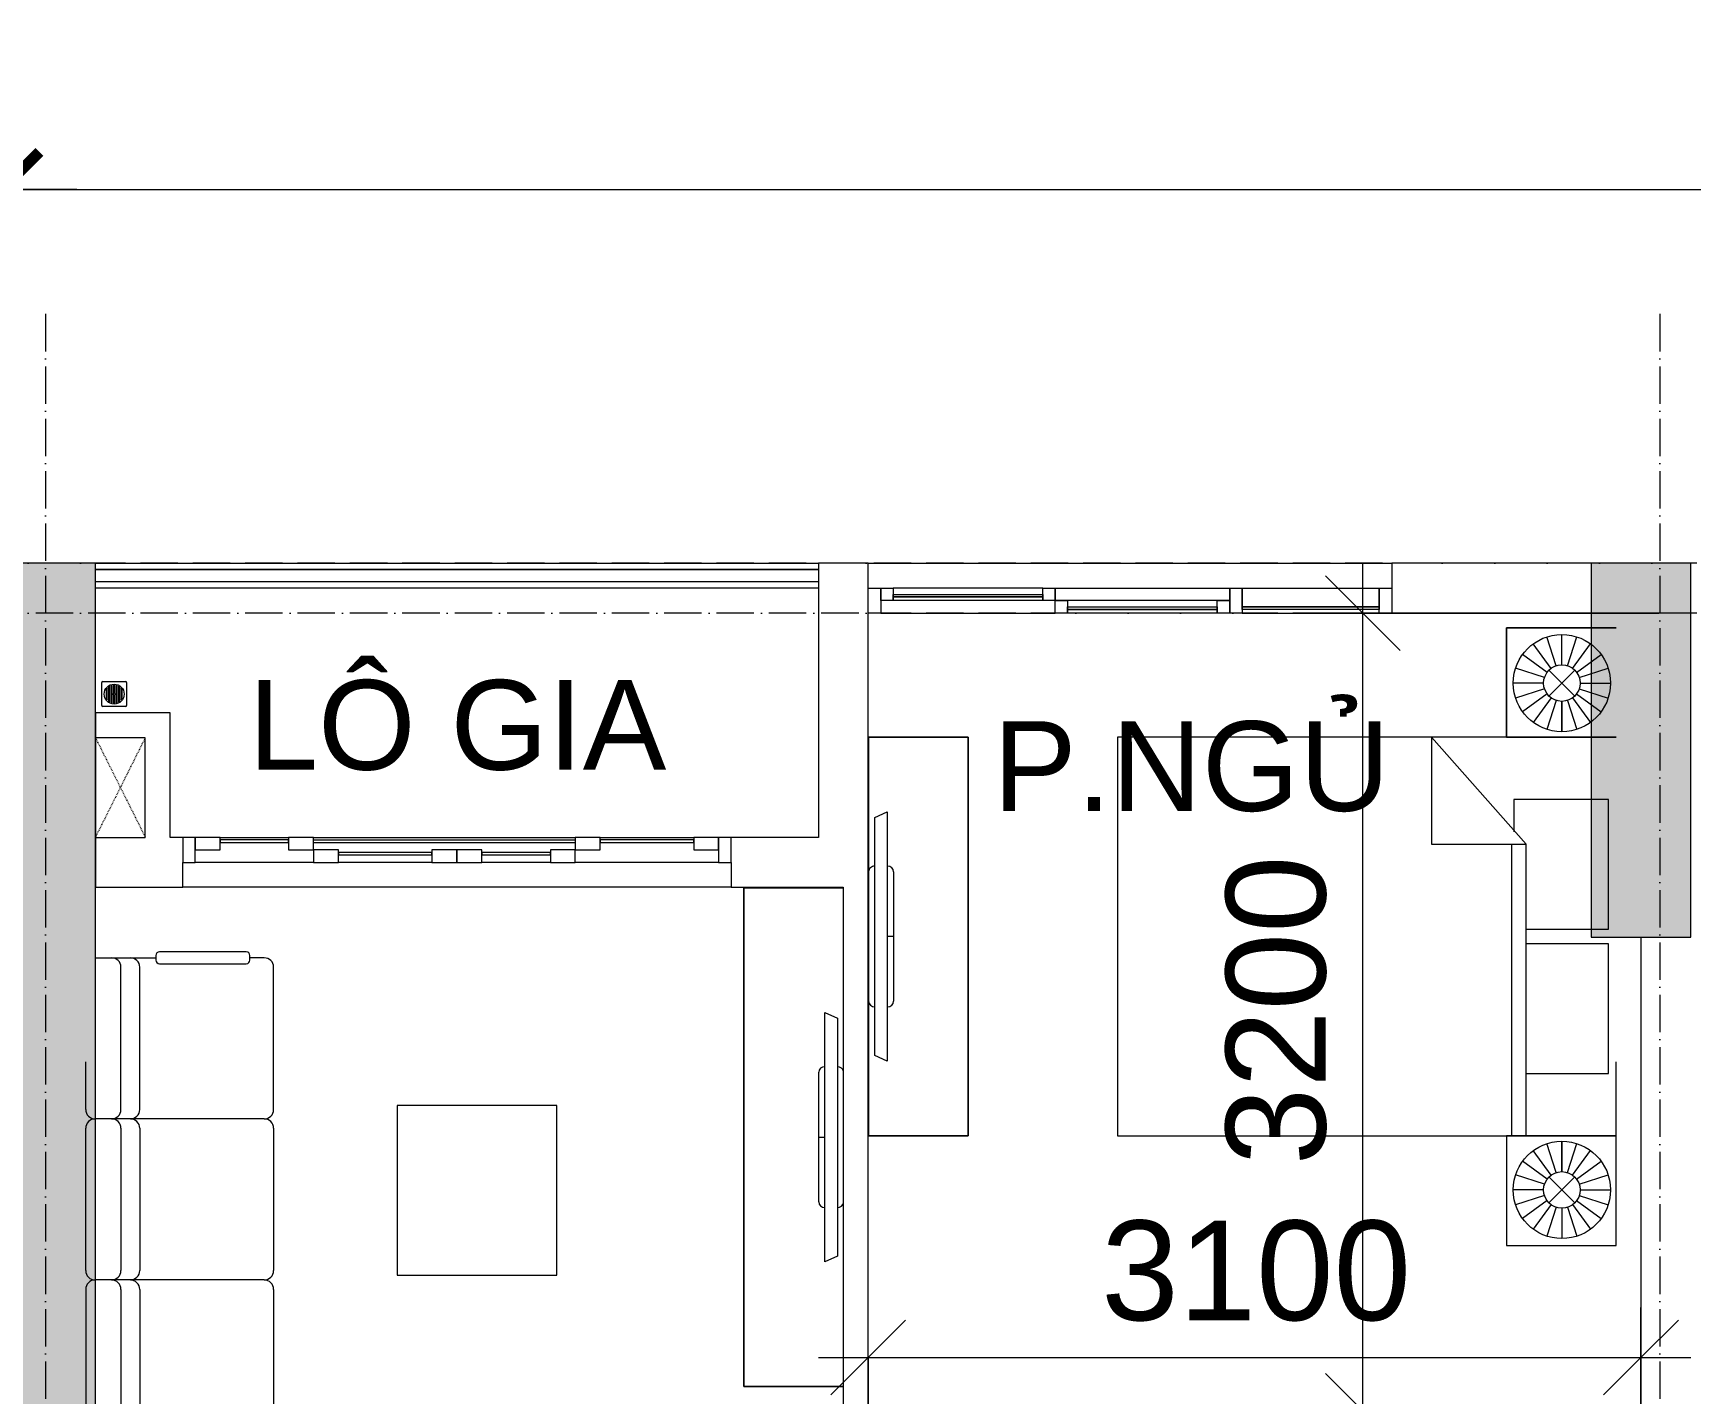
# Model space of a CAD drawing. Header units: millimetres. Extents: x -20215 to 101892, y -17414 to 45470.
# Drawn here: x 1451 to 8101, y 39268 to 44727 of the extents above; entities that cross this region are included whole.
import ezdxf

# ---------------------------------------------------------------- set-up
doc = ezdxf.new("R2010")
doc.units = ezdxf.units.MM
doc.linetypes.add('Dash', pattern=[6.35, 3.175, -3.175])
doc.linetypes.add('Grid Line', pattern=[4.2, 3, -0.6, 0, -0.6])
for name, color, linetype, lineweight in [('A-DETL-GENF', 31, 'Continuous', 5), ('A-DETL-GENF-HDLN', 161, 'Dash', 5), ('CHU', 181, 'Continuous', 5), ('CUA', 31, 'Continuous', 9), ('DIM', 1, 'Continuous', 5), ('DIM-200', 1, 'Continuous', 5), ('NET THAY 1', 41, 'Continuous', 5), ('NET-CAT', 3, 'Continuous', 15), ('NET-THAY', 2, 'Continuous', 9), ('THIET BI', 44, 'Continuous', 5), ('THIET-BI', 44, 'Continuous', 5), ('TRUC', 225, 'Continuous', 5), ('X-COT HAM$0$LC.HA', 8, 'Continuous', 9)]:
    doc.layers.add(name, color=color, linetype=linetype, lineweight=lineweight)
doc.styles.add('Arial_1', font='arial_0.ttf', dxfattribs={"height": 400})
doc.styles.add('Arial_6', font='arial_0.ttf', dxfattribs={"height": 360})
doc.styles.add('TA1', font='arial_0.ttf')
doc.dimstyles.new('D_200_KTx2', dxfattribs={"dimtxt": 400, "dimasz": 300, "dimexe": 300, "dimexo": 300, "dimgap": 160, "dimtad": 1, "dimdec": 0, "dimzin": 9, "dimtxsty": 'TA1', "dimblk": 'ARCHTICK', "dimcen": 1, "dimdle": 300, "dimclrd": 256, "dimclre": 256, "dimclrt": 7, "dimadec": 0, "dimazin": 0, "dimtfac": 1, "dimtdec": 0, "dimtix": 1, "dimtmove": 1, "dimatfit": 3, "dimldrblk": 'ARCHTICK', "dimfxl": 0, "dimtolj": 1, "dimtzin": 0, "dimlwd": -1, "dimlwe": -1, "dimarcsym": 0})
doc.dimstyles.new('Diagonal_-_2mm_Arial', dxfattribs={"dimscale": 304.8, "dimtxt": 408.10376, "dimasz": 0.984252, "dimexe": 0.656168, "dimexo": 4.593176, "dimgap": 0.098425, "dimtad": 1, "dimdec": 0, "dimzin": 0, "dimdsep": 46, "dimtxsty": 'Arial_1', "dimblk1": 'OBLIQUE', "dimblk2": 'OBLIQUE', "dimsah": 1, "dimcen": 0.09, "dimdle": 0.656168, "dimazin": 0, "dimtfac": 1, "dimtdec": 4, "dimtix": 1, "dimtmove": 0, "dimatfit": 3, "dimfxl": 0, "dimtvp": 1, "dimtolj": 1, "dimtzin": 0, "dimlwd": 9, "dimlwe": 9, "dimarcsym": 0})

# ---------------------------------------------------------------- blocks, each defined once
blk = doc.blocks.new('ALC1807-ASCENT PLAZA-KET CAU_rvt-1-MẶT BẰNG TẦNG 4')
at = {"layer": 'X-COT HAM$0$LC.HA'}
h = blk.add_hatch(color=256, dxfattribs=at)
h.dxf.hatch_style = 1
h.paths.add_polyline_path([(1700.5, 42599.9), (1300.5, 42599.9), (1300.5, 32799.9), (1700.5, 32799.9)])
h = blk.add_hatch(color=256, dxfattribs=at)
h.dxf.hatch_style = 1
h.paths.add_polyline_path([(8100.5, 42599.9), (7700.5, 42599.9), (7700.5, 41099.9), (8100.5, 41099.9)])
at = {"ltscale": 1000}
blk.add_lwpolyline([(1700.5, 42599.9), (1300.5, 42599.9), (1300.5, 32799.9), (1700.5, 32799.9)], close=True, dxfattribs=at)
at = {"ltscale": 1000, "elevation": 0}
blk.add_lwpolyline([(8100.5, 42599.9), (7700.5, 42599.9), (7700.5, 41099.9), (8100.5, 41099.9)], close=True, dxfattribs=at)
blk = doc.blocks.new('X-PHEU - X-PHEU-1231512-MẶT BẰNG TẦNG 4')
at = {"layer": 'THIET-BI'}
for p, q in [((25, 29), (25, 121)), ((29, 125), (121, 125)), ((42.5, 90.5), (42.5, 59.5)), ((47.5, 51.8), (47.5, 98.2)), ((52.5, 103.1), (52.5, 46.9)), ((57.5, 43.5), (57.5, 106.5)), ((62.5, 108.8), (62.5, 41.2)), ((67.5, 39.8), (67.5, 110.2)), ((72.5, 110.9), (72.5, 78.1)), ((72.5, 71.9), (72.5, 39.1)), ((77.5, 78.1), (77.5, 110.9)), ((77.5, 39.1), (77.5, 71.9)), ((82.5, 110.2), (82.5, 39.8)), ((87.5, 41.2), (87.5, 108.8)), ((92.5, 106.5), (92.5, 43.5)), ((97.5, 46.9), (97.5, 103.1)), ((102.5, 98.2), (102.5, 51.8)), ((107.5, 59.5), (107.5, 90.5)), ((125, 121), (125, 29)), ((121, 25), (29, 25))]:
    blk.add_line(p, q, dxfattribs=at)
blk.add_circle((75, 75), 40, dxfattribs=at)
for centre, radius, start, end in [((29, 121), 4, 90, 180), ((75, 75), 36, 139.80824, 154.52563), ((75, 75), 36, 119.0853, 128.68219), ((75, 75), 36, 102.0247, 110.31751), ((75, 75), 4, 128.68219, 231.31781), ((75, 75), 36, 90, 93.98208), ((75, 75), 36, 86.01792, 90), ((75, 75), 4, 308.68219, 51.31781), ((75, 75), 36, 69.68249, 77.9753), ((75, 75), 36, 51.31781, 60.9147), ((75, 75), 36, 25.47437, 40.19176), ((121, 121), 4, 0, 90), ((29, 29), 4, 180, 270), ((75, 75), 36, 205.47437, 220.19176), ((75, 75), 36, 231.31781, 240.9147), ((75, 75), 36, 249.68249, 257.9753), ((75, 75), 36, 266.01792, 270), ((75, 75), 36, 270, 273.98208), ((75, 75), 36, 282.0247, 290.31751), ((75, 75), 36, 299.0853, 308.68219), ((75, 75), 36, 319.80824, 334.52563), ((121, 29), 4, 270, 360)]:
    blk.add_arc(centre, radius, start, end, dxfattribs=at)
blk = doc.blocks.new('X-SOFA1 - X-SOFA-V49-MẶT BẰNG TẦNG 4')
at = {"layer": 'THIET BI'}
for p, q in [((-753.8, 360.8), (-753.8, 931.5)), ((-716.2, 969.2), (-658.4, 969.2)), ((-658.4, 959.8), (-658.4, 978.7)), ((-644.3, 992.8), (-295.7, 992.8)), ((-295.7, 945.7), (-644.3, 945.7)), ((-281.5, 978.7), (-281.5, 959.8)), ((-281.5, 969.2), (-103.7, 969.2)), ((-216.7, 360.8), (-216.7, 931.5)), ((-141.3, 360.8), (-141.3, 931.5)), ((-103.7, 969.2), (-37.7, 969.2)), ((0, 360.8), (0, 931.5)), ((-1250, 303.6), (-1890, 303.6)), ((-1890, 303.6), (-1890, -376.4)), ((-1890, 303.6), (-1890, -376.4)), ((-1250, 303.6), (-1890, 303.6)), ((-1250, -376.4), (-1250, 303.6)), ((-1250, -376.4), (-1250, 303.6)), ((-753.8, -285.4), (-753.8, 285.4)), ((-716.2, 323.1), (-103.7, 323.1)), ((-216.7, -285.4), (-216.7, 285.4)), ((-141.3, -285.4), (-141.3, 285.4)), ((-103.7, 323.1), (-37.7, 323.1)), ((0, 285.4), (0, -285.4)), ((-716.2, -323.1), (-37.7, -323.1)), ((-1890, -376.4), (-1250, -376.4)), ((-1890, -376.4), (-1250, -376.4)), ((-753.8, -360.8), (-753.8, -931.5)), ((-216.7, -360.8), (-216.7, -931.5)), ((-141.3, -360.8), (-141.3, -931.5)), ((0, -360.8), (0, -552.3)), ((-716.2, -969.2), (-658.4, -969.2)), ((-658.4, -959.8), (-658.4, -978.7)), ((-295.7, -945.7), (-644.3, -945.7)), ((-644.3, -992.8), (-295.7, -992.8)), ((-281.5, -978.7), (-281.5, -959.8)), ((-103.7, -969.2), (-281.5, -969.2)), ((-39.1, -969.2), (-103.7, -969.2))]:
    blk.add_line(p, q, dxfattribs=at)
for centre, radius, start, end in [((-716.2, 931.5), 37.7, 90, 180), ((-644.3, 978.7), 14.1, 90, 180), ((-644.3, 959.8), 14.1, 180, 270), ((-295.7, 978.7), 14.1, 360, 90), ((-295.7, 959.8), 14.1, 270, 0), ((-179, 931.5), 37.7, 90, 180), ((-103.7, 931.5), 37.7, 90, 180), ((-37.7, 931.5), 37.7, 360, 90), ((-716.2, 360.8), 37.7, 180, 270), ((-179, 360.8), 37.7, 180, 270), ((-103.7, 360.8), 37.7, 180, 270), ((-37.7, 360.8), 37.7, 270, 0), ((-716.2, 285.4), 37.7, 90, 180), ((-179, 285.4), 37.7, 90, 180), ((-103.7, 285.4), 37.7, 90, 180), ((-37.7, 285.4), 37.7, 360, 90), ((-716.2, -285.4), 37.7, 180, 270), ((-716.2, -360.8), 37.7, 90, 180), ((-179, -285.4), 37.7, 180, 270), ((-179, -360.8), 37.7, 90, 180), ((-103.7, -285.4), 37.7, 180, 270), ((-103.7, -360.8), 37.7, 90, 180), ((-37.7, -285.4), 37.7, 270, 0), ((-37.7, -360.8), 37.7, 360, 90), ((-716.2, -931.5), 37.7, 180, 270), ((-644.3, -959.8), 14.1, 90, 180), ((-644.3, -978.7), 14.1, 180, 270), ((-295.7, -959.8), 14.1, 360, 90), ((-295.7, -978.7), 14.1, 270, 0), ((-179, -931.5), 37.7, 180, 270), ((-103.7, -931.5), 37.7, 180, 270)]:
    blk.add_arc(centre, radius, start, end, dxfattribs=at)
blk = doc.blocks.new('X-GIUONG1 - X-GIUONG-V50-MẶT BẰNG TẦNG 4')
at = {"layer": 'THIET BI'}
for p, q in [((-1239, 0), (-1239, -439)), ((-1239, -439), (-1239, 0)), ((-1059.6, -158.2), (-1131.2, -59.5)), ((-1039.2, -147.8), (-1076.9, -31.8)), ((-1016.6, -144.2), (-1016.6, -22.2)), ((-993.9, -147.8), (-956.3, -31.8)), ((-973.5, -158.2), (-901.9, -59.5)), ((-800, -439), (-800, 0)), ((-800, 0), (-800, -2000)), ((-800, 0), (-800, -439)), ((-800, 0), (-800, -2000)), ((-550, -30), (-550, -410)), ((-30, -30), (-550, -30)), ((-30, -360), (-30, -30)), ((30, -30), (30, -360)), ((550, -30), (30, -30)), ((800, 0), (502.5, 0)), ((800, 0), (502.5, 0)), ((550, -360), (550, -30)), ((1239, 0), (800, 0)), ((800, 0), (800, -439)), ((800, -2000), (800, 0)), ((1239, 0), (800, 0)), ((800, 0), (800, -439)), ((800, -2000), (800, 0)), ((973.5, -158.2), (901.9, -59.5)), ((993.9, -147.8), (956.3, -31.8)), ((1016.6, -144.2), (1016.6, -22.2)), ((1039.2, -147.8), (1076.9, -31.8)), ((1059.6, -158.2), (1131.2, -59.5)), ((1239, -439), (1239, 0)), ((1239, -439), (1239, 0)), ((-1075.8, -174.4), (-1174.4, -102.7)), ((-957.4, -174.4), (-858.7, -102.7)), ((957.4, -174.4), (858.7, -102.7)), ((1075.8, -174.4), (1174.4, -102.7)), ((-1086.1, -194.8), (-1202.1, -157.1)), ((-1068.3, -269.1), (-964.8, -165.6)), ((-1068.3, -165.6), (-964.8, -269.1)), ((-947, -194.8), (-831, -157.1)), ((947, -194.8), (831, -157.1)), ((1068.3, -269.1), (964.8, -165.6)), ((1068.3, -165.6), (964.8, -269.1)), ((1086.1, -194.8), (1202.1, -157.1)), ((-1089.7, -217.4), (-1211.7, -217.4)), ((-1086.1, -240), (-1202.1, -277.7)), ((-1075.8, -260.4), (-1174.4, -332.1)), ((-957.4, -260.4), (-858.7, -332.1)), ((-947, -240), (-831, -277.7)), ((-943.4, -217.4), (-821.4, -217.4)), ((-821.4, -217.4), (-943.4, -217.4)), ((943.4, -217.4), (821.4, -217.4)), ((821.4, -217.4), (943.4, -217.4)), ((947, -240), (831, -277.7)), ((957.4, -260.4), (858.7, -332.1)), ((1075.8, -260.4), (1174.4, -332.1)), ((1086.1, -240), (1202.1, -277.7)), ((1089.7, -217.4), (1211.7, -217.4)), ((-1059.6, -276.6), (-1131.2, -375.2)), ((-1039.2, -287), (-1076.9, -402.9)), ((-1016.6, -290.5), (-1016.6, -412.5)), ((-993.9, -287), (-956.3, -402.9)), ((-973.5, -276.6), (-901.9, -375.2)), ((973.5, -276.6), (901.9, -375.2)), ((993.9, -287), (956.3, -402.9)), ((1016.6, -290.5), (1016.6, -412.5)), ((1039.2, -287), (1076.9, -402.9)), ((1059.6, -276.6), (1131.2, -375.2)), ((-370, -360), (-800, -740)), ((-370, -740), (-370, -360)), ((800, -360), (-370, -360)), ((-1239, -439), (-800, -439)), ((-800, -439), (-1239, -439)), ((-550, -410), (-420, -410)), ((-370, -420), (800, -420)), ((800, -439), (1239, -439)), ((800, -439), (1239, -439)), ((-800, -740), (-370, -740)), ((-800, -2000), (800, -2000)), ((-800, -2000), (800, -2000))]:
    blk.add_line(p, q, dxfattribs=at)
for centre, radius in [((-1016.6, -217.4), 195.1), ((1016.6, -217.4), 195.1), ((-1016.6, -217.4), 73.2), ((1016.6, -217.4), 73.2)]:
    blk.add_circle(centre, radius, dxfattribs=at)
blk = doc.blocks.new('X-TV1 - X-TV-V51-MẶT BẰNG TẦNG 4')
at = {"layer": 'THIET BI'}
for p, q in [((2000, 400), (0, 400)), ((0, 400), (0, 1.4)), ((0, 400), (2000, 400)), ((0, 1.4), (0, 400)), ((2000, 1.4), (2000, 400)), ((2000, 400), (2000, 1.4)), ((500, 75), (1500, 75)), ((522.5, 25), (500, 75)), ((740, 100), (1260, 100)), ((1000, 100), (1000, 75)), ((1500, 75), (1477.5, 25)), ((1477.5, 25), (522.5, 25))]:
    blk.add_line(p, q, dxfattribs=at)
for centre, start_param, end_param in [((740, 75), 0, 1.570796), ((1260, 75), 4.712389, 6.283185), ((740, 25), 1.570796, 2.992895), ((1260, 25), 3.290291, 4.712389)]:
    blk.add_ellipse(centre, major_axis=(0, 25), ratio=0.9, start_param=start_param, end_param=end_param, dxfattribs=at)
blk = doc.blocks.new('X-TV1 - X-TV 4-1305648-MẶT BẰNG TẦNG 4')
at = {"layer": 'THIET BI'}
for p, q in [((1600, 400), (0, 400)), ((0, 400), (0, 0)), ((0, 400), (1600, 400)), ((0, 0), (0, 400)), ((1600, 0), (1600, 400)), ((1600, 400), (1600, 0)), ((300, 75), (1300, 75)), ((322.5, 25), (300, 75)), ((540, 100), (1060, 100)), ((800, 100), (800, 75)), ((1300, 75), (1277.5, 25)), ((1277.5, 25), (322.5, 25)), ((0, 0), (1600, 0)), ((1060, 0), (540, 0))]:
    blk.add_line(p, q, dxfattribs=at)
for centre, start_param, end_param in [((540, 75), 0, 1.570796), ((1060, 75), 4.712389, 6.283185), ((540, 25), 1.570796, 3.141593), ((1060, 25), 3.141593, 4.712389)]:
    blk.add_ellipse(centre, major_axis=(0, 25), ratio=0.9, start_param=start_param, end_param=end_param, dxfattribs=at)
blk = doc.blocks.new('CUA LO GIA - DB6-1834140-MẶT BẰNG TẦNG 4')
at = {"layer": 'CUA'}
for p, q in [((-1050, 100), (-1100, 100)), ((-1100, 100), (-1100, 0)), ((-950, 100), (-1050, 100)), ((-1050, 100), (-1050, 50)), ((-1050, 0), (-1050, 100)), ((-950, 50), (-950, 100)), ((-950, 100), (-675, 100)), ((-675, 90), (-950, 90)), ((-950, 90), (-950, 80)), ((-950, 80), (-675, 80)), ((-575, 100), (-675, 100)), ((-675, 100), (-675, 50)), ((-675, 80), (-675, 90)), ((-575, 50), (-575, 100)), ((-575, 100), (475, 100)), ((-575, 90), (475, 90)), ((-575, 80), (475, 80)), ((575, 100), (475, 100)), ((475, 100), (475, 50)), ((575, 50), (575, 100)), ((575, 100), (950, 100)), ((950, 90), (575, 90)), ((575, 90), (575, 80)), ((575, 80), (950, 80)), ((1050, 100), (950, 100)), ((950, 100), (950, 50)), ((950, 80), (950, 90)), ((1050, 50), (1050, 100)), ((1100, 100), (1050, 100)), ((1050, 100), (1050, 0)), ((1100, 0), (1100, 100)), ((-1100, 0), (-1050, 0)), ((-1050, 50), (-950, 50)), ((-575, 0), (-1050, 0)), ((-675, 50), (-575, 50)), ((-475, 50), (-575, 50)), ((-575, 50), (-575, 0)), ((-575, 0), (-475, 0)), ((-475, 0), (-475, 50)), ((-100, 40), (-475, 40)), ((-475, 40), (-475, 30)), ((-475, 30), (-100, 30)), ((-100, 0), (-475, 0)), ((0, 50), (-100, 50)), ((-100, 50), (-100, 0)), ((-100, 30), (-100, 40)), ((-100, 0), (0, 0)), ((100, 50), (0, 50)), ((0, 50), (0, 0)), ((0, 0), (0, 50)), ((0, 0), (100, 0)), ((100, 0), (100, 50)), ((375, 40), (100, 40)), ((100, 40), (100, 30)), ((100, 30), (375, 30)), ((375, 0), (100, 0)), ((475, 50), (375, 50)), ((375, 50), (375, 0)), ((375, 30), (375, 40)), ((375, 0), (475, 0)), ((475, 50), (575, 50)), ((475, 0), (475, 50)), ((1050, 0), (475, 0)), ((950, 50), (1050, 50)), ((1050, 0), (1100, 0))]:
    blk.add_line(p, q, dxfattribs=at)
blk = doc.blocks.new('X-PHONG NGU 2 - X-PHONG NGU 2_Recovery_-1759961-MẶT BẰNG TẦNG 4')
at = {"layer": 'CUA'}
for p, q in [((-1050, 100), (-1000, 100)), ((-1050, 0), (-1050, 100)), ((-1000, 100), (-1000, 0)), ((-450, 100), (-1000, 100)), ((-1000, 85), (-450, 85)), ((-1000, 75), (-1000, 85)), ((-450, 75), (-1000, 75)), ((-1000, 75), (-450, 75)), ((-1000, 0), (-1000, 75)), ((-450, 100), (-400, 100)), ((-450, 0), (-450, 100)), ((-450, 85), (-450, 75)), ((-450, 75), (-450, 0)), ((-400, 100), (-350, 100)), ((-400, 50), (-400, 100)), ((-400, 100), (-400, 0)), ((-350, 100), (250, 100)), ((-350, 85), (-350, 100)), ((-350, 100), (-350, 50)), ((-350, 85), (250, 85)), ((-350, 75), (-350, 85)), ((250, 85), (-350, 85)), ((250, 75), (-350, 75)), ((250, 100), (250, 85)), ((250, 100), (300, 100)), ((250, 50), (250, 100)), ((250, 85), (250, 75)), ((300, 100), (300, 50)), ((1000, 100), (300, 100)), ((1000, 100), (1050, 100)), ((1000, 0), (1000, 100)), ((1050, 100), (1050, 0)), ((-1000, 0), (-1050, 0)), ((-450, 0), (-1000, 0)), ((-400, 0), (-450, 0)), ((-400, 50), (300, 50)), ((-400, 0), (-400, 50)), ((-350, 50), (-400, 50)), ((300, 0), (-400, 0)), ((300, 50), (250, 50)), ((300, 50), (300, 0)), ((300, 50), (350, 50)), ((300, 0), (300, 50)), ((350, 0), (300, 0)), ((350, 50), (950, 50)), ((350, 35), (350, 50)), ((350, 50), (350, 0)), ((350, 35), (950, 35)), ((350, 25), (350, 35)), ((950, 35), (350, 35)), ((950, 25), (350, 25)), ((350, 0), (950, 0)), ((950, 50), (950, 35)), ((950, 50), (1000, 50)), ((950, 0), (950, 50)), ((950, 35), (950, 25)), ((1000, 0), (950, 0)), ((1000, 50), (1000, 0)), ((1050, 0), (1000, 0))]:
    blk.add_line(p, q, dxfattribs=at)
blk = doc.blocks.new('Top Rail Type - Top Rail_Internal_-1828933-MẶT BẰNG TẦNG 4')
at = {"layer": 'NET THAY 1'}
for p, q in [((1700.5, 42574.9), (4600.5, 42574.9)), ((4600.5, 42524.9), (1700.5, 42524.9))]:
    blk.add_line(p, q, dxfattribs=at)
blk = doc.blocks.new('Top Rail Type - Top Rail_Internal_-V67-MẶT BẰNG TẦNG 4')
at = {"layer": 'NET THAY 1'}
for p, q in [((4600.5, 42574.9), (1700.5, 42574.9)), ((4600.5, 42524.9), (1700.5, 42524.9))]:
    blk.add_line(p, q, dxfattribs=at)
blk = doc.blocks.new('Family2 - Family1-1830951-MẶT BẰNG TẦNG 4')
at = {"layer": 'A-DETL-GENF'}
for p, q in [((200, 400), (0, 400)), ((0, 400), (0, 0)), ((200, 0), (200, 400)), ((0, 0), (200, 0))]:
    blk.add_line(p, q, dxfattribs=at)
at = {"layer": 'A-DETL-GENF-HDLN'}
for p, q in [((0, 400), (200, 0.8)), ((0, 0), (200, 399.2))]:
    blk.add_line(p, q, dxfattribs=at)
blk = doc.blocks.new('DIMBLOCK70-MẶT BẰNG TẦNG 4')
at = {"layer": 'DIM-200', "lineweight": 9, "transparency": 16777216}
for p, q in [((6784.3, 38999.9), (6784.3, 42599.9)), ((6784.3, 42399.9), (6634.3, 42549.9)), ((7972.2, 42399.9), (6584.3, 42399.9)), ((6784.3, 42399.9), (6934.3, 42249.9)), ((6784.3, 42399.9), (7972.2, 42399.9)), ((6784.3, 39199.9), (6634.3, 39349.9)), ((7972.2, 39199.9), (6584.3, 39199.9)), ((6784.3, 39199.9), (6934.3, 39049.9)), ((6784.3, 39199.9), (7972.2, 39199.9))]:
    blk.add_line(p, q, dxfattribs=at)
at = {"layer": 'DIM-200', "color": 0, "lineweight": 9, "transparency": 16777216, "insert": (6235, 40184.6), "char_height": 400, "width": 1476.708, "attachment_point": 1, "rotation": 90, "line_spacing_factor": 0.941778, "style": 'Arial_1'}
blk.add_mtext('3200', dxfattribs=at)
blk = doc.blocks.new('_Oblique')
at = {"color": 0, "linetype": 'ByBlock', "lineweight": -2}
blk.add_line((-0.5, -0.5), (0.5, 0.5), dxfattribs=at)
blk = doc.blocks.new('DIMBLOCK71-MẶT BẰNG TẦNG 4')
at = {"layer": 'DIM-200', "lineweight": 9, "transparency": 16777216}
for p, q in [((4800.5, 38225.8), (4800.5, 39613.7)), ((7900.5, 38225.8), (7900.5, 39613.7)), ((4800.5, 39413.7), (4950.5, 39563.7)), ((7900.5, 39413.7), (8050.5, 39563.7)), ((4600.5, 39413.7), (8100.5, 39413.7)), ((4800.5, 39413.7), (4650.5, 39263.7)), ((4800.5, 39413.7), (4800.5, 38225.8)), ((7900.5, 39413.7), (7750.5, 39263.7)), ((7900.5, 39413.7), (7900.5, 38225.8))]:
    blk.add_line(p, q, dxfattribs=at)
at = {"layer": 'DIM-200', "color": 0, "lineweight": 9, "transparency": 16777216, "insert": (5735.2, 39963), "char_height": 400, "width": 1476.708, "attachment_point": 1, "line_spacing_factor": 0.941778, "style": 'Arial_1'}
blk.add_mtext('3100', dxfattribs=at)
blk = doc.blocks.new('_ARCHTICK')
at = {"color": 0, "linetype": 'ByBlock', "const_width": 0.15}
blk.add_lwpolyline([(-0.5, -0.5), (0.5, 0.5)], dxfattribs=at)
blk = doc.blocks.new('*D358')
at = {"layer": 'Defpoints', "color": 0, "transparency": 16777216}
for p in [(-8499.5, 44099.9), (-8499.5, 42599.9), (1325.5, 42599.9)]:
    blk.add_point(p, dxfattribs=at)
at = {"layer": 'DIM', "transparency": 16777216}
for p, q in [((-8499.5, 42899.9), (-8499.5, 44399.9)), ((1325.5, 42899.9), (1325.5, 44399.9)), ((1625.5, 44099.9), (-8799.5, 44099.9))]:
    blk.add_line(p, q, dxfattribs=at)
at = {"layer": 'DIM', "transparency": 16777216, "xscale": 300, "yscale": 300, "zscale": 300, "rotation": 180}
blk.add_blockref('_ARCHTICK', (-8499.5, 44099.9), dxfattribs=at)
at = {"layer": 'DIM', "transparency": 16777216, "xscale": 300, "yscale": 300, "zscale": 300}
blk.add_blockref('_ARCHTICK', (1325.5, 44099.9), dxfattribs=at)
at = {"layer": 'DIM', "color": 7, "transparency": 16777216, "insert": (-3587, 44464.2), "char_height": 400, "attachment_point": 5, "style": 'TA1'}
blk.add_mtext('\\A1;9825', dxfattribs=at)
blk = doc.blocks.new('*D359')
at = {"layer": 'Defpoints', "color": 0, "transparency": 16777216}
for p in [(17050.5, 44099.9), (1325.5, 42599.9), (17050.5, 42599.9)]:
    blk.add_point(p, dxfattribs=at)
at = {"layer": 'DIM', "transparency": 16777216}
for p, q in [((1325.5, 42899.9), (1325.5, 44399.9)), ((17050.5, 42899.9), (17050.5, 44399.9)), ((1025.5, 44099.9), (17350.5, 44099.9))]:
    blk.add_line(p, q, dxfattribs=at)
at = {"layer": 'DIM', "transparency": 16777216, "xscale": 300, "yscale": 300, "zscale": 300, "rotation": 180}
blk.add_blockref('_ARCHTICK', (1325.5, 44099.9), dxfattribs=at)
at = {"layer": 'DIM', "transparency": 16777216, "xscale": 300, "yscale": 300, "zscale": 300}
blk.add_blockref('_ARCHTICK', (17050.5, 44099.9), dxfattribs=at)
at = {"layer": 'DIM', "color": 7, "transparency": 16777216, "insert": (9188, 44464.2), "char_height": 400, "attachment_point": 5, "style": 'TA1'}
blk.add_mtext('\\A1;15725', dxfattribs=at)

msp = doc.modelspace()

# ---------------------------------------------------------------- linework, layer by layer
at = {"layer": 'NET-CAT'}
for p, q in [((4600.5, 42599.9), (4600.5, 41499.9)), ((4800.5, 42599.9), (4600.5, 42599.9)), ((4800.5, 42499.9), (4800.5, 42599.9)), ((7800.5, 42599.9), (6900.5, 42599.9)), ((6900.5, 42599.9), (6900.5, 42499.9)), ((4800.5, 41299.9), (4800.5, 42399.9)), ((6900.5, 42399.9), (7800.5, 42399.9)), ((2000.5, 41999.9), (1700.5, 41999.9)), ((1700.5, 41999.9), (1700.5, 41899.9)), ((2000.5, 41499.9), (2000.5, 41999.9)), ((1700.5, 41499.9), (1700.5, 41299.9)), ((2050.5, 41499.9), (2000.5, 41499.9)), ((4600.5, 41499.9), (4250.5, 41499.9)), ((2050.5, 41299.9), (2050.5, 41399.9)), ((4250.5, 41399.9), (4250.5, 41299.9)), ((1700.5, 41299.9), (2050.5, 41299.9)), ((4250.5, 41299.9), (4700.5, 41299.9)), ((4700.5, 41299.9), (4700.5, 39147.7)), ((4800.5, 39147.7), (4800.5, 41299.9)), ((7900.5, 41099.9, 0), (7900.5, 39199.9))]:
    msp.add_line(p, q, dxfattribs=at)
at = {"layer": 'NET-THAY'}
for p, q in [((1700.5, 42599.9), (4600.5, 42599.9)), ((4800.5, 42599.9), (6900.5, 42599.9)), ((4600.5, 42499.9), (1700.5, 42499.9)), ((4250.5, 41299.9), (2050.5, 41299.9))]:
    msp.add_line(p, q, dxfattribs=at)
at = {"layer": 'NET-THAY', "color": 7}
msp.add_line((4250.5, 41299.9), (2050.5, 41299.9), dxfattribs=at)
at = {"layer": 'TRUC', "linetype": 'Grid Line', "ltscale": 50}
for p, q in [((1500.5, 43599.9), (1500.5, -7167.6)), ((7975.5, 43599.9), (7975.5, -4500.1)), ((43000.5, 42599.9), (-11036.3, 42599.9)), ((43000.5, 42399.9), (-14407, 42399.9))]:
    msp.add_line(p, q, dxfattribs=at)

# ---------------------------------------------------------------- block references
at = {"layer": 'A-DETL-GENF'}
msp.add_blockref('Family2 - Family1-1830951-MẶT BẰNG TẦNG 4', (1700.5, 41499.9), dxfattribs=at)
at = {"layer": 'CUA', "rotation": 180}
msp.add_blockref('X-PHONG NGU 2 - X-PHONG NGU 2_Recovery_-1759961-MẶT BẰNG TẦNG 4', (5850.5, 42499.9), dxfattribs=at)
at = {"layer": 'CUA'}
msp.add_blockref('CUA LO GIA - DB6-1834140-MẶT BẰNG TẦNG 4', (3150.5, 41399.9), dxfattribs=at)
at = {"layer": 'NET THAY 1'}
for name in ['Top Rail Type - Top Rail_Internal_-1828933-MẶT BẰNG TẦNG 4', 'Top Rail Type - Top Rail_Internal_-V67-MẶT BẰNG TẦNG 4']:
    msp.add_blockref(name, (0, 0), dxfattribs=at)
at = {"layer": 'NET-CAT', "lineweight": 5}
msp.add_blockref('ALC1807-ASCENT PLAZA-KET CAU_rvt-1-MẶT BẰNG TẦNG 4', (0, 0), dxfattribs=at)
at = {"layer": 'THIET BI'}
for name, p, rotation in [('X-GIUONG1 - X-GIUONG-V50-MẶT BẰNG TẦNG 4', (7800.5, 41102.4), 269.9999999999976), ('X-TV1 - X-TV 4-1305648-MẶT BẰNG TẦNG 4', (4801.9, 41902.4), 269.999999995759), ('X-TV1 - X-TV-V51-MẶT BẰNG TẦNG 4', (4701.9, 39297.7), 89.99999999575869), ('X-SOFA1 - X-SOFA-V49-MẶT BẰNG TẦNG 4', (1661.4, 40047.7), 180)]:
    msp.add_blockref(name, p, dxfattribs=dict(at, rotation=rotation))
at = {"layer": 'THIET-BI'}
msp.add_blockref('X-PHEU - X-PHEU-1231512-MẶT BẰNG TẦNG 4', (1700.5, 41999.9), dxfattribs=at)

# ---------------------------------------------------------------- texts
at = {"layer": 'CHU', "color": 7, "char_height": 360, "attachment_point": 1, "line_spacing_factor": 0.936439, "style": 'Arial_6'}
for s, insert, width in [('\\pt2540.0016,5079.9996,7620.0012,10159.9992,12700.0008,15239.9988,17780.0004,20319.9984,22860,25400.0016,27939.9996,30480.0012,33019.9992,35560.0008,38099.9988,40640.0004,43179.9984,45720,48260.0016,50799.9996,53340.0012,55879.9992,58420.0008,60959.9988,63500.0004,66039.9984,68580,71120.0016,73659.9996,76200.0012,78739.9992,81280.0008;LÔ GIA', (2313.9, 42131.5), 2422), ('\\pt2540.0016,5079.9996,7620.0012,10159.9992,12700.0008,15239.9988,17780.0004,20319.9984,22860,25400.0016,27939.9996,30480.0012,33019.9992,35560.0008,38099.9988,40640.0004,43179.9984,45720,48260.0016,50799.9996,53340.0012,55879.9992,58420.0008,60959.9988,63500.0004,66039.9984,68580,71120.0016,73659.9996,76200.0012,78739.9992,81280.0008;P.NGỦ', (5301, 41966.2), 1589.74)]:
    msp.add_mtext(s, dxfattribs=dict(at, insert=insert, width=width))

# ---------------------------------------------------------------- dimensions: what is measured, and where the dimension line sits
at = {"layer": 'DIM'}
for base, p2, picture, middle in [((-8499.5, 44099.9), (-8499.5, 42599.9), '*D358', (-3587, 44464.2)), ((17050.5, 44099.9), (17050.5, 42599.9), '*D359', (9188, 44464.2))]:
    dim = msp.add_linear_dim(base=base, p1=(1325.5, 42599.9), p2=p2, dimstyle='D_200_KTx2', dxfattribs=at)
    dim.commit()
    dim.dimension.update_dxf_attribs({"geometry": picture, "text_midpoint": middle})
at = {"layer": 'DIM', "lineweight": 9}
dim = msp.add_linear_dim(base=(6784.3, 42399.9), p1=(6572.2, 39199.9), p2=(6572.2, 42399.9), angle=90, dimstyle='Diagonal_-_2mm_Arial', override={"dimpost": '<>', "dimfxl": 3200}, dxfattribs=at)
dim.commit()
dim.dimension.update_dxf_attribs({"geometry": 'DIMBLOCK70-MẶT BẰNG TẦNG 4', "text_midpoint": (6549.9, 40799.9)})
dim = msp.add_linear_dim(base=(7900.5, 39413.7), p1=(4800.5, 39625.8), p2=(7900.5, 39625.8), dimstyle='Diagonal_-_2mm_Arial', override={"dimpost": '<>', "dimfxl": 3099.99999}, dxfattribs=at)
dim.commit()
dim.dimension.update_dxf_attribs({"geometry": 'DIMBLOCK71-MẶT BẰNG TẦNG 4', "text_midpoint": (6350.5, 39648.1)})

doc.saveas('drawing.dxf')
